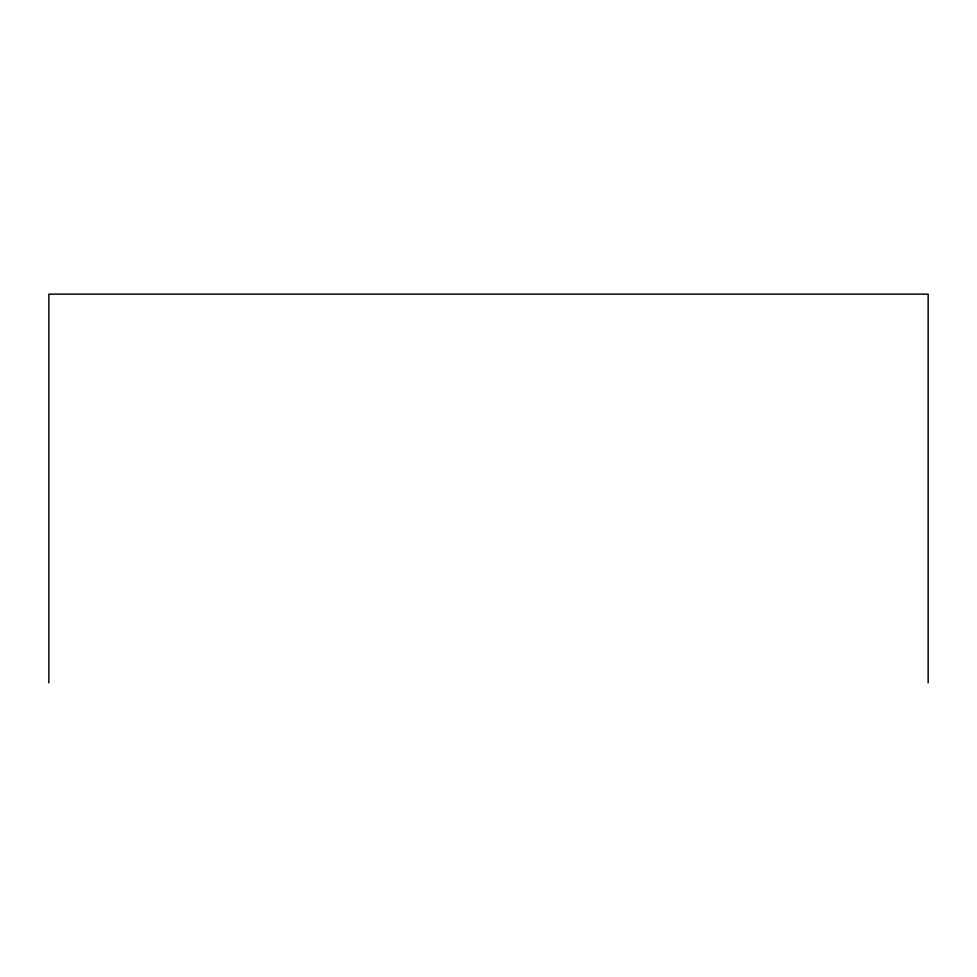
<?xml version="1.0" encoding="UTF-8"?>
<svg xmlns="http://www.w3.org/2000/svg" width="977" height="977" viewBox="0 0 977 977"><rect width="100%" height="100%" fill="white"/><g stroke="black" fill="none" stroke-linecap="round" stroke-linejoin="round"><path stroke-width="1.47" d="M928.15 682.874L928.15 294.126L48.85 294.126L48.85 682.874"/></g></svg>
